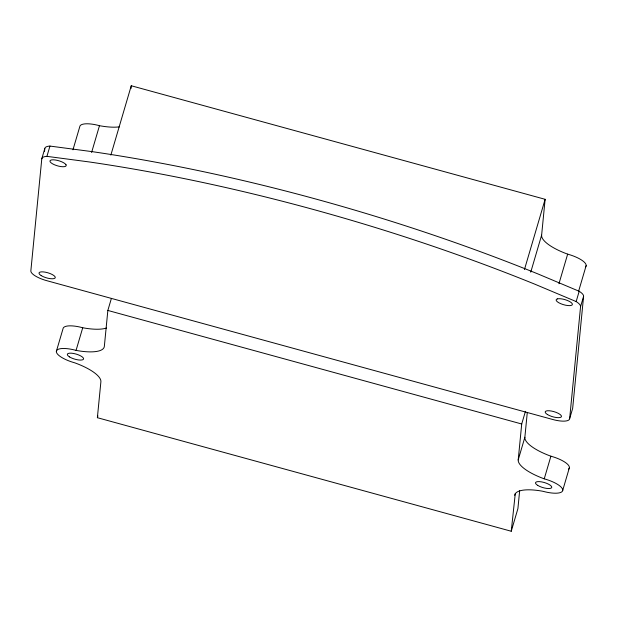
<?xml version="1.0" encoding="UTF-8"?>
<svg xmlns="http://www.w3.org/2000/svg" width="617" height="617" viewBox="0 0 617 617"><rect width="100%" height="100%" fill="white"/><g stroke="black" fill="none" stroke-linecap="round" stroke-linejoin="round"><path stroke-width="0.93" d="M41.786 158.808L30.85 270.848A16.921 5.26 16.4 0 0 46.622 280.635L552.824 419.521A16.921 5.26 16.4 0 0 569.638 418.673L572.661 408.385L583.597 296.345A16.921 5.26 16.4 0 0 579.193 291.278L537.901 273.917A640.801 199.083 16.4 0 0 92.388 151.674L49.954 146.075A16.921 5.26 16.4 0 0 44.81 148.52L41.786 158.808A16.921 5.26 16.4 0 1 46.923 156.356L89.357 161.963A640.801 199.083 16.4 0 1 534.877 284.198L576.162 301.566A16.921 5.26 16.4 0 1 580.566 306.634L569.638 418.673M44.532 151.396L44.81 148.52M519.661 490.662L517.91 508.616L511.246 531.245L97.378 417.694L100.887 381.8A37.807 11.746 16.4 0 0 74.85 362.858A19.837 6.162 16.4 0 1 56.355 351.382L63.019 328.745A19.837 6.162 16.4 0 1 82.724 327.75A37.807 11.746 16.4 0 0 106.456 328.036M111.315 298.674L107.852 310.444L104.342 346.345A37.807 11.746 16.4 0 1 76.068 350.387A19.837 6.162 16.4 0 0 56.355 351.382M130.981 88.586L131.259 85.755L545.127 199.306L541.618 235.2L530.736 272.19M511.246 531.245L515.28 493.538M569.398 467.678L562.735 490.314A19.837 6.162 16.4 0 0 544.24 478.838A37.807 11.746 16.4 0 1 518.211 459.896L521.712 423.995L525.445 411.323M518.211 459.896L524.866 437.26L527.265 412.704M46.923 156.356L49.954 146.075M72.96 149.808L79.77 126.686A19.837 6.162 16.4 0 1 99.476 125.691A37.807 11.746 16.4 0 0 119.467 126.832M91.586 152.507L99.476 125.691M110.852 155.106L131.259 85.755M76.068 350.387L82.724 327.75M97.378 417.694L97.91 415.881M524.442 269.583L545.127 199.306M558.948 283.735L567.655 254.142A37.807 11.746 16.4 0 1 541.618 235.2M578.53 291.517L586.15 265.618M576.162 301.566L579.193 291.278M580.566 306.634L583.597 296.345M544.24 478.838L550.904 456.202A37.807 11.746 16.4 0 1 524.866 437.26M107.852 310.444L521.712 423.995M567.655 254.142A19.837 6.162 16.4 0 1 585.34 267.053M562.735 490.314A19.837 6.162 16.4 0 1 543.029 491.309A37.807 11.746 16.4 0 0 514.748 495.351M550.904 456.202A19.837 6.162 16.4 0 1 568.589 469.113M557.352 298.898L556.472 299.314A8.461 2.63 16.4 0 0 565.434 305.168A8.461 2.63 16.4 0 0 571.095 302.469A8.461 2.63 16.4 0 0 557.352 298.898M66.011 164.754L65.263 163.883A8.461 2.63 16.4 0 0 51.55 159.926A8.461 2.63 16.4 0 0 56.409 165.51A8.461 2.63 16.4 0 0 66.011 164.754M41.2 275.614A8.461 2.63 16.4 0 0 54.944 278.167A8.461 2.63 16.4 0 0 45.288 272.166A8.461 2.63 16.4 0 0 41.2 275.614M547.395 414.501A8.461 2.63 16.4 0 0 561.146 417.046A8.461 2.63 16.4 0 0 551.482 411.053A8.461 2.63 16.4 0 0 547.395 414.501M69.513 356.919A8.461 2.63 16.4 0 0 83.256 359.464A8.461 2.63 16.4 0 0 73.6 353.472A8.461 2.63 16.4 0 0 69.513 356.919M537.692 485.371A8.461 2.63 16.4 0 0 551.436 487.924A8.461 2.63 16.4 0 0 541.78 481.923A8.461 2.63 16.4 0 0 537.692 485.371"/></g></svg>
